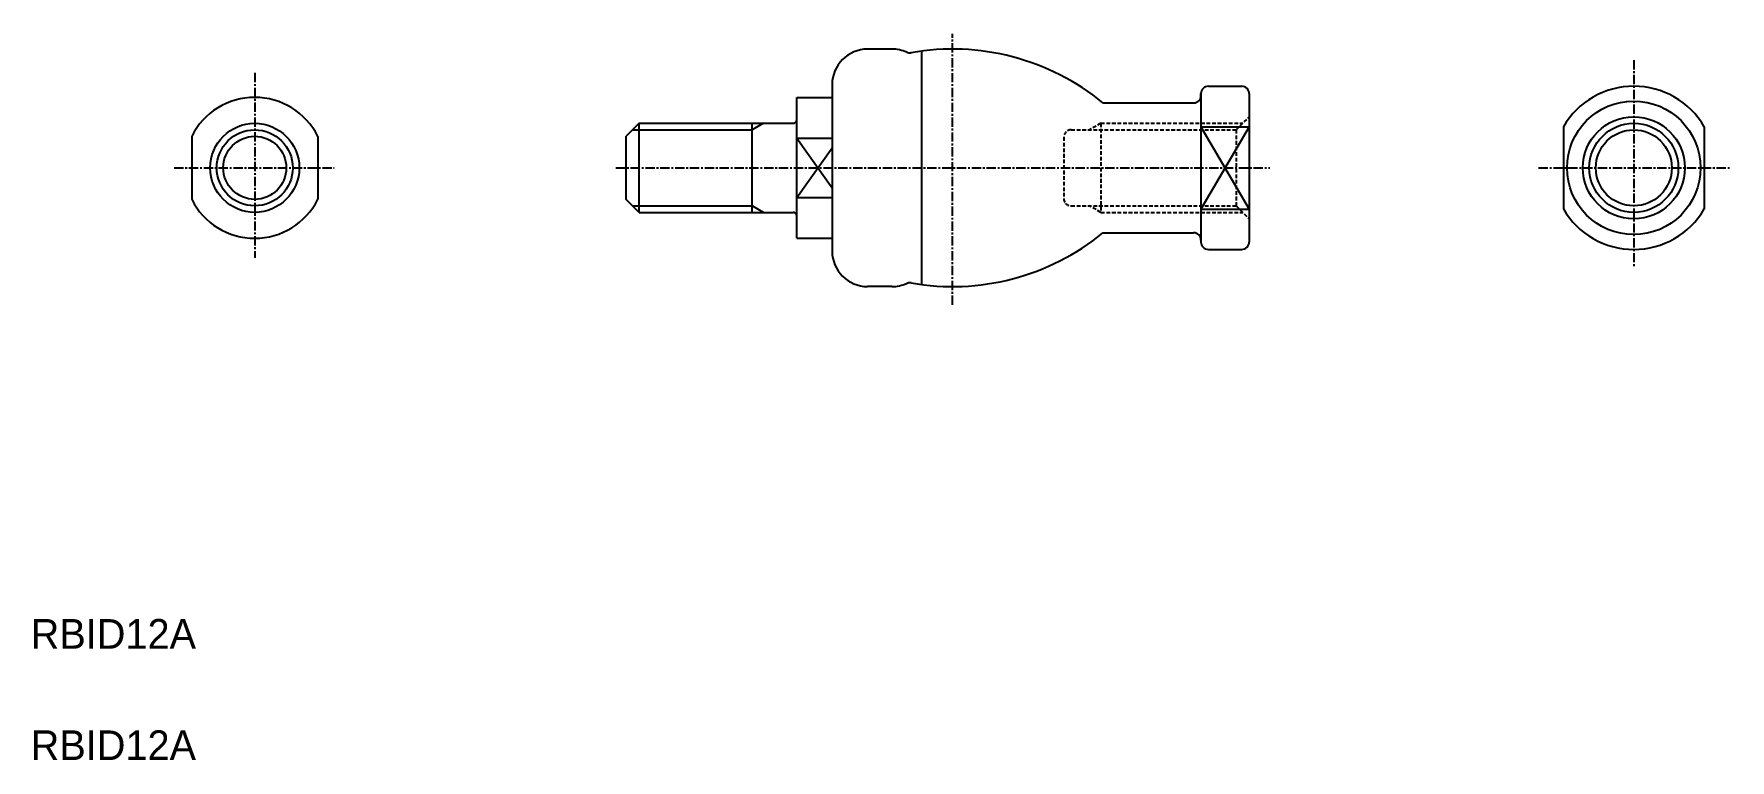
# Model space of a CAD drawing. Extents: x 17 to 245, y 88 to 185.
import ezdxf

# ---------------------------------------------------------------- set-up
doc = ezdxf.new("R2010")
doc.units = 0
doc.linetypes.add('CENTER', pattern=[2, 1.25, -0.25, 0.25, -0.25])
doc.linetypes.add('DASHED', pattern=[0.75, 0.5, -0.25])
doc.layers.get('0').update_dxf_attribs({"linetype": 'CONTINUOUS'})
doc.layers.add('CENTER', color=1, linetype='CENTER')

msp = doc.modelspace()

# ---------------------------------------------------------------- linework, layer by layer
at = {"color": 7, "linetype": 'CONTINUOUS'}
for p, q in [((132.37, 183.37), (129.09, 183.37)), ((136.34, 183.09), (136.34, 151.65)), ((124.31, 178.6), (124.31, 156.14)), ((119.54, 157.87), (119.54, 176.87)), ((119.54, 176.87), (124.31, 176.87)), ((160.83, 176.12), (173.04, 176.12)), ((174.04, 177.37), (174.04, 157.37)), ((174.04, 177.12), (174.04, 177.37)), ((175.04, 178.37), (179.54, 178.37)), ((180.54, 177.37), (180.54, 157.37)), ((37.96, 171.61), (37.96, 163.13)), ((54.96, 171.61), (54.96, 163.13)), ((98.29, 173.37), (96.54, 171.62)), ((96.54, 163.12), (96.54, 171.62)), ((98.29, 161.37), (98.29, 173.37)), ((98.29, 173.37), (119.04, 173.37)), ((113.54, 161.37), (113.54, 173.37)), ((119.54, 162.45), (119.54, 172.37)), ((174.04, 172.91), (180.54, 172.91)), ((222.9, 172.91), (222.9, 161.82)), ((241.9, 172.91), (241.9, 161.82)), ((119.54, 171.37), (124.31, 171.37)), ((98.29, 161.37), (96.54, 163.12)), ((119.54, 163.37), (124.31, 163.37)), ((98.29, 161.37), (119.04, 161.37)), ((174.04, 161.82), (180.54, 161.82)), ((119.54, 157.87), (124.31, 157.87)), ((160.83, 158.62), (173.04, 158.62)), ((174.04, 157.62), (174.04, 157.37)), ((175.04, 156.37), (179.54, 156.37)), ((132.37, 151.37), (129.09, 151.37))]:
    msp.add_line(p, q, dxfattribs=at)
at = {"color": 3, "linetype": 'DASHED'}
for p, q in [((178.79, 172.49), (180.54, 174.24)), ((156.54, 172.49), (178.79, 172.49)), ((160.54, 173.37), (159.03, 172.49)), ((160.54, 173.37), (160.54, 161.37)), ((160.54, 173.37), (179.67, 173.37)), ((178.79, 172.49), (178.79, 162.24)), ((155.54, 171.49), (155.54, 163.24)), ((156.54, 162.24), (178.79, 162.24)), ((160.54, 161.37), (159.03, 162.24)), ((160.54, 161.37), (179.67, 161.37)), ((178.79, 162.24), (180.54, 160.49))]:
    msp.add_line(p, q, dxfattribs=at)
at = {"color": 3, "linetype": 'CONTINUOUS'}
for p, q in [((97.42, 172.49), (113.54, 172.49)), ((115.06, 173.37), (113.54, 172.49)), ((174.04, 172.91), (180.54, 161.82)), ((180.54, 172.91), (174.04, 161.82)), ((119.54, 171.37), (124.31, 164.67)), ((119.54, 163.37), (124.31, 170.06)), ((97.42, 162.24), (113.54, 162.24)), ((115.06, 161.37), (113.54, 162.24))]:
    msp.add_line(p, q, dxfattribs=at)
at = {"color": 7, "linetype": 'CONTINUOUS'}
for centre, radius in [((232.4, 167.37), 9), ((232.4, 167.37), 6.88), ((46.46, 167.37), 6), ((46.46, 167.37), 4.25), ((232.4, 167.37), 5.12)]:
    msp.add_circle(centre, radius, dxfattribs=at)
at = {"color": 3, "linetype": 'CONTINUOUS'}
for centre, radius in [((46.46, 167.37), 5.12), ((232.4, 167.37), 6)]:
    msp.add_circle(centre, radius, dxfattribs=at)
at = {"color": 7, "linetype": 'CONTINUOUS'}
for centre, radius, start, end in [((129.09, 178.59), 4.78, 90, 180), ((132.37, 178.47), 4.9, 66.0218, 90), ((140.54, 151.37), 32, 50.6636, 100.0804), ((134.77, 183.86), 1, 246.0218, 280.0804), ((46.46, 167.37), 9.5, 26.5254, 153.4746), ((173.04, 177.12), 1, 270, 0), ((175.04, 177.37), 1, 90, 180), ((179.54, 177.37), 1, 0, 90), ((232.4, 167.37), 11, 30.2727, 149.7274), ((119.04, 173.87), 0.5, 270, 360), ((46.46, 167.37), 9.5, 206.5254, 333.4746), ((119.04, 160.87), 0.5, 0, 90), ((232.4, 167.37), 11, 210.2726, 329.7273), ((140.54, 183.37), 32, 259.9389, 309.3365), ((173.04, 157.62), 1, 0, 90), ((129.09, 156.15), 4.78, 180, 270), ((175.04, 157.37), 1, 180, 270), ((179.54, 157.37), 1, 270, 0), ((132.37, 156.27), 4.9, 270, 293.9782), ((134.77, 150.88), 1, 79.9196, 113.9782)]:
    msp.add_arc(centre, radius, start, end, dxfattribs=at)
at = {"color": 3, "linetype": 'DASHED'}
for centre, start, end in [((156.54, 171.49), 90, 180), ((156.54, 163.24), 180, 270)]:
    msp.add_arc(centre, 1, start, end, dxfattribs=at)
at = {"layer": 'CENTER', "color": 1, "linetype": 'CENTER'}
for p, q in [((140.54, 148.9), (140.54, 185.42)), ((232.4, 181.89), (232.4, 153.89)), ((46.46, 180.16), (46.46, 155.26)), ((35.59, 167.37), (57.18, 167.37)), ((95.14, 167.37), (183.33, 167.37)), ((219.57, 167.37), (245.38, 167.37))]:
    msp.add_line(p, q, dxfattribs=at)

# ---------------------------------------------------------------- texts
at = {"color": 7, "linetype": 'CONTINUOUS'}
for p in [(16.25, 102.56), (16.25, 87.56)]:
    msp.add_text('RBID12A', height=4, dxfattribs=at).set_placement(p)

doc.saveas('drawing.dxf')
